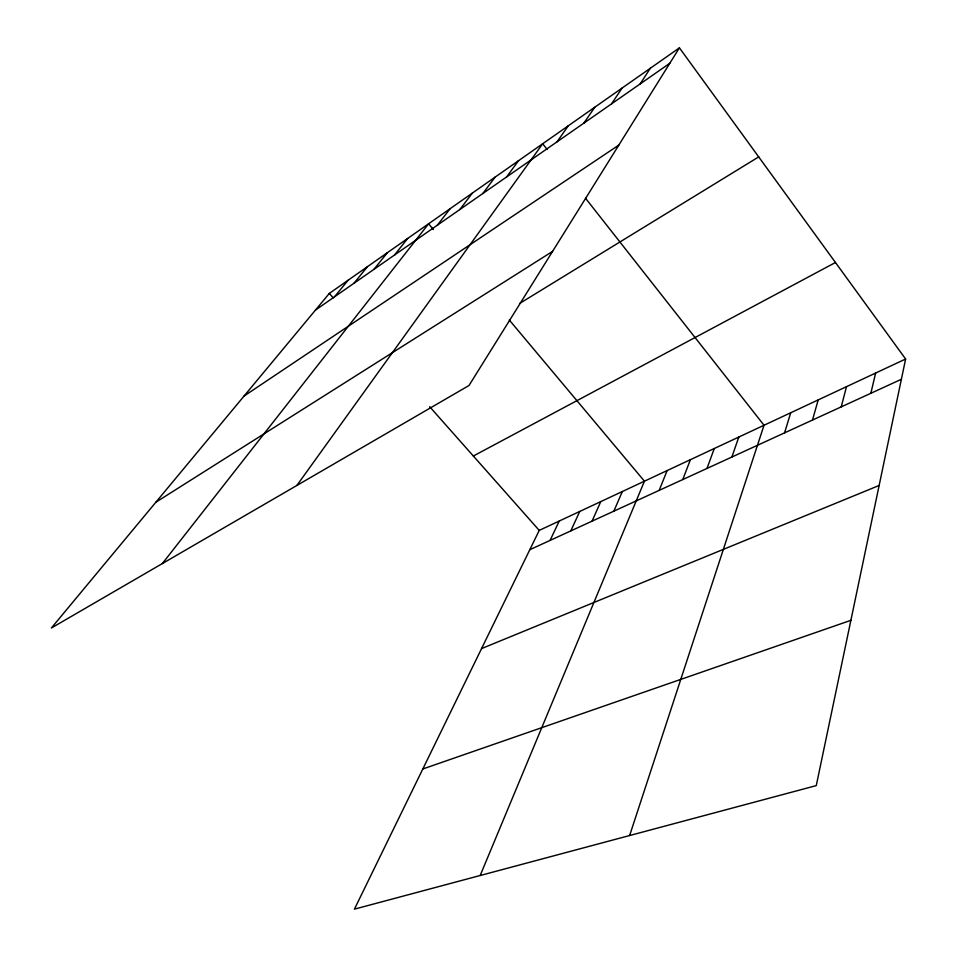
<?xml version="1.0" encoding="UTF-8"?>
<svg xmlns="http://www.w3.org/2000/svg" width="957" height="957" viewBox="0 0 957 957"><rect width="100%" height="100%" fill="white"/><g stroke="black" fill="none" stroke-linecap="round" stroke-linejoin="round"><path stroke-width="1.44" d="M905.621 359.019L816.261 785.613L354.425 909.15L539.234 530.393L905.621 359.019L679.422 47.85L329.304 293.428L51.379 628.007L468.99 385.515L679.422 47.85M870.846 393.291L875.619 373.051M841.227 406.881L846.49 386.676M812.481 420.063L818.199 399.906M784.561 432.863L790.721 412.754M629.634 835.533L764.021 425.243L585.505 198.219M731.878 457.027L738.816 437.038M706.996 468.44L714.281 448.51M682.772 479.553L690.392 459.695M659.194 490.367L667.113 470.581M480.175 875.511L644.444 481.18L509.256 319.961M613.856 511.158L622.337 491.527M592.048 521.158L600.781 501.6M570.779 530.92L579.763 511.433M550.048 540.43L559.259 521.027M640.209 83.905L650.293 68.282M611.571 103.846L622.086 88.068M583.866 123.142L594.787 107.22M557.034 141.827L568.326 125.774M296.861 485.462L542.679 143.765L547.165 149.471M506.588 176.973L518.527 160.704M482.854 193.505L495.068 177.165M459.803 209.559L472.291 193.147M437.409 225.146L450.137 208.674M162.343 563.577L428.604 223.782L433.389 229.489M394.499 255.04L407.658 238.472M373.936 269.372L387.286 252.768M353.923 283.308L367.44 266.68M334.436 296.873L348.121 280.234M315.463 310.092L669.804 63.282M244.059 396.054L618.832 145.081M155.847 502.246L552.584 251.392M519.519 303.536L758.698 156.9M473.344 456.022L835.461 262.505M529.819 549.701L901.374 379.283M481.574 648.583L879.136 485.462M422.827 768.973L850.881 620.327M329.304 293.428L333.203 297.83M429.657 406.701L539.234 530.393"/></g></svg>
